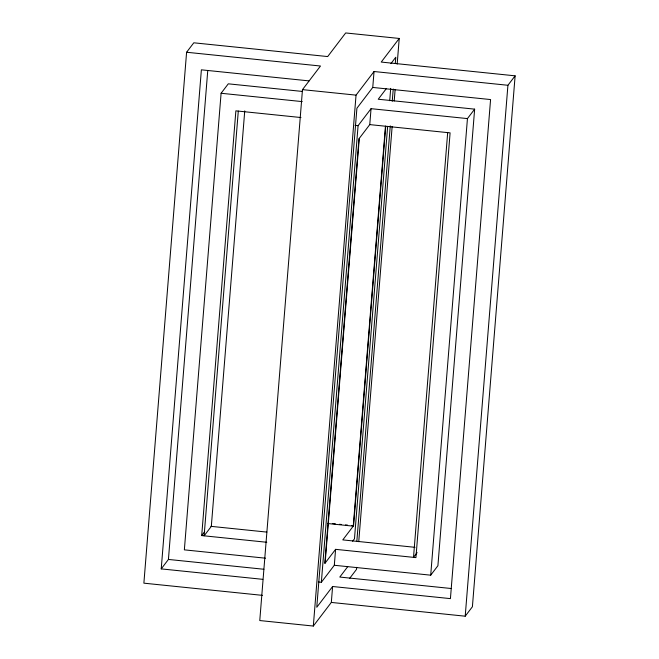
<?xml version="1.0" encoding="UTF-8"?>
<svg xmlns="http://www.w3.org/2000/svg" width="659" height="659" viewBox="0 0 659 659"><rect width="100%" height="100%" fill="white"/><g stroke="black" fill="none" stroke-linecap="round" stroke-linejoin="round"><path stroke-width="0.99" d="M397.171 64.08L399.23 38.453L345.678 32.95L327.68 56.567L193.795 42.802L186.596 52.25L143.876 583.166L262.43 595.357M262.793 579.335L161.224 568.89L201.374 69.829L309.046 80.892M161.224 568.89L168.424 559.442L207.75 70.628M302.366 91.436L228.294 83.825L221.094 93.265L184.355 549.853L265.536 558.198M266.78 542.266L201.703 535.578L235.873 110.844L300.957 117.533M238.294 111.099L204.117 535.833L211.317 526.384L244.744 110.885M186.596 52.25L320.48 66.015L302.481 89.632L259.77 620.547L313.322 626.05L331.32 602.433L332.606 586.51L450.426 598.619L490.576 99.558L372.755 87.441L356.914 108.224L316.765 607.285L332.606 586.51M313.322 626.05L356.041 95.135L374.04 71.518L507.924 85.275L515.124 75.834L381.231 62.07L399.23 38.453M318.322 581.963L321.353 582.276L358.084 125.688L371.05 108.677L467.445 118.587L474.645 109.147L378.241 99.237L386.265 88.71M325.118 563.083L359.295 138.349M321.353 582.276L334.311 565.274L335.596 549.342L415.928 557.596L450.097 132.863L369.765 124.609L358.966 138.777L324.796 563.511L335.596 549.342M369.765 124.609L371.05 108.677M372.755 87.441L374.04 71.518M385.457 126.042L353.265 526.154L328.001 523.559M414.989 547.316L342.787 539.894L353.586 525.725L385.696 126.643M387.657 126.355L354.468 538.823L352.614 541.245M389.716 100.703L390.705 88.388M356.873 540.907L390.268 125.877M392.245 101.28L393.234 88.981M395.293 63.363L395.795 57.218L390.919 63.61M356.684 567.325L356.519 569.368L349.69 578.33M358.743 541.698L392.138 126.602M394.206 100.975L395.112 89.698M447.683 132.616L413.514 557.349L417.114 552.629M334.311 565.274L430.706 575.175L467.445 118.587M474.645 109.147L437.906 565.735L430.706 575.175M331.32 602.433L465.205 616.198L507.924 85.275M515.124 75.834L472.404 606.75L465.205 616.198M201.703 535.578L204.702 531.648M347.721 566.666L339.797 577.062L451.53 588.545M302.481 89.632L356.041 95.135M221.094 93.265L302.267 101.61M355.053 125.375L358.084 125.688M332.367 523.543L335.398 523.856M339.443 524.276L341.461 524.482M345.505 524.894L347.524 525.099M351.568 525.52L353.586 525.725M210.938 526.343L266.862 532.093M168.424 559.442L263.897 569.261"/></g></svg>
